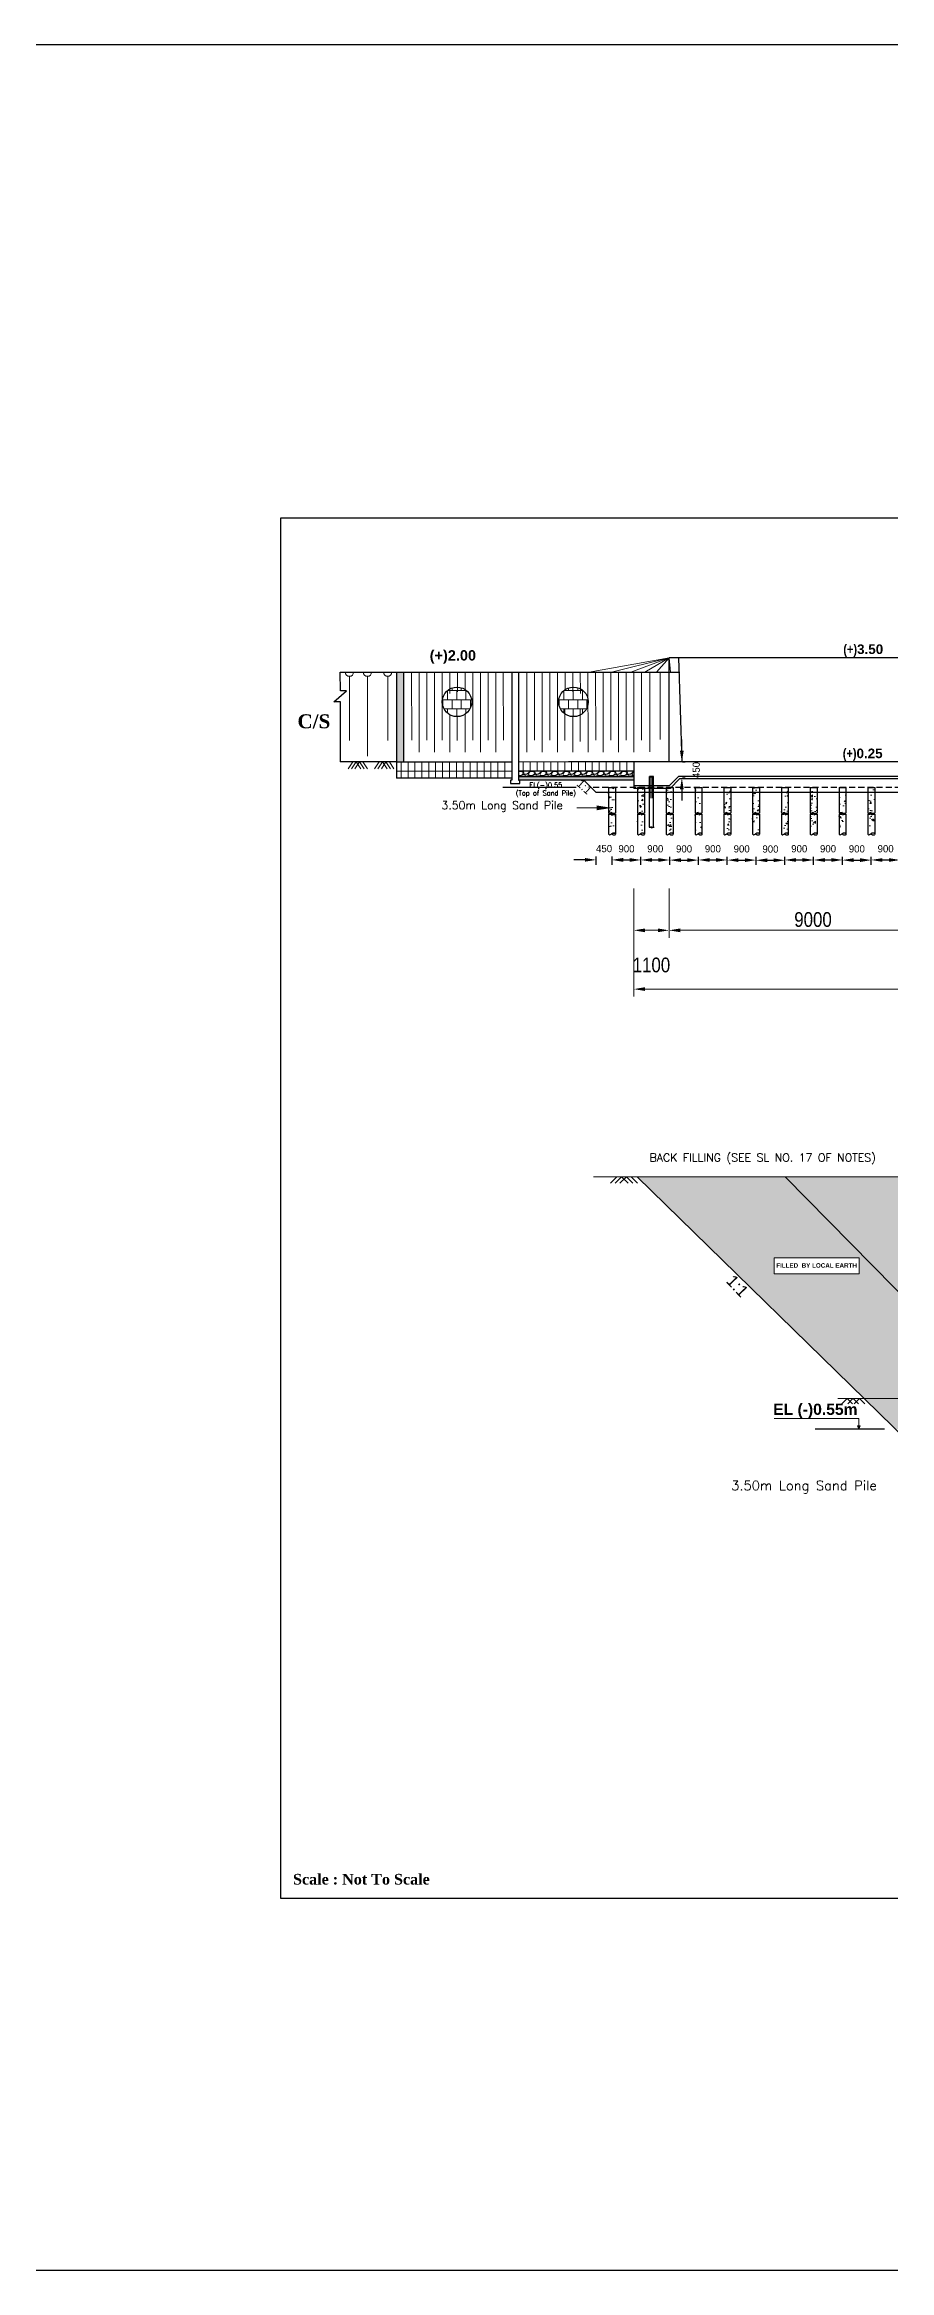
# Model space of a CAD drawing. Extents: x -358915 to 1258323, y -1667244 to -305611.
# Drawn here: x 930196 to 956605, y -1317839 to -1248286 of the extents above; entities that cross this region are included whole.
import ezdxf

# ---------------------------------------------------------------- set-up
doc = ezdxf.new("R2010")
doc.units = 0
doc.header["$LTSCALE"] = 300
doc.header["$MEASUREMENT"] = 0
doc.linetypes.add('DASHED2', pattern=[9.525, 6.35, -3.175])
doc.layers.get('DEFPOINTS').update_dxf_attribs({"linetype": 'CONTINUOUS'})
for name, color, linetype in [('BLOCK', 6, 'CONTINUOUS'), ('LINE', 7, 'CONTINUOUS'), ('P1', 7, 'CONTINUOUS'), ('TEXT', 10, 'CONTINUOUS')]:
    doc.layers.add(name, color=color, linetype=linetype)
for name, color, linetype, lineweight in [('Dim', 7, 'CONTINUOUS', 9), ('Dimension', 8, 'CONTINUOUS', 18), ('HATCH', 252, 'CONTINUOUS', 5), ('line2', 3, 'CONTINUOUS', 30)]:
    doc.layers.add(name, color=color, linetype=linetype, lineweight=lineweight)
doc.styles.add('1-2', font='arial.ttf')
doc.styles.add('Arial', font='arial.ttf')
doc.styles.add('BIG', font='ROMANT.SHX')
doc.styles.add('dimText', font='ARIALN.TTF')
doc.styles.add('text', font='ARIALN.TTF', dxfattribs={"height": 1.6})
doc.dimstyles.new('3', dxfattribs={"dimtxt": 225, "dimasz": 350, "dimexe": 100, "dimexo": 25, "dimgap": 9, "dimtad": 0, "dimdec": 0, "dimzin": 0, "dimdsep": 46, "dimtxsty": 'Standard', "dimcen": 0, "dimclrd": 5, "dimclre": 6, "dimclrt": 256, "dimadec": 0, "dimazin": 0, "dimtfac": 1, "dimtdec": 0, "dimtofl": 0, "dimtmove": 2, "dimatfit": 3, "dimfxl": 1, "dimtolj": 1, "dimtzin": 0, "dimarcsym": 0})
doc.dimstyles.new('dim_230', dxfattribs={"dimtxt": 460, "dimasz": 460, "dimexe": 230, "dimexo": 100, "dimgap": 100, "dimtad": 1, "dimdec": 0, "dimzin": 0, "dimdsep": 46, "dimtxsty": 'dimText', "dimcen": 0.09, "dimclrd": 256, "dimclre": 256, "dimclrt": 7, "dimadec": 0, "dimazin": 0, "dimtfac": 1, "dimtdec": 0, "dimtofl": 0, "dimtmove": 0, "dimatfit": 3, "dimfxl": 1, "dimtolj": 1, "dimtzin": 0, "dimlwd": -1, "dimlwe": -1, "dimarcsym": 0})

# ---------------------------------------------------------------- blocks, each defined once
blk = doc.blocks.new('*D1097')
at = {"layer": 'DEFPOINTS', "color": 0, "ltscale": 500, "transparency": 16777216}
for p in [(948615, -1274561), (949715, -1274561), (949715, -1275964)]:
    blk.add_point(p, dxfattribs=at)
at = {"layer": 'Dim', "ltscale": 500, "transparency": 16777216}
for p, q in [((948615, -1274661), (948615, -1276194)), ((949715, -1274661), (949715, -1276194)), ((948965, -1275964), (949365, -1275964))]:
    blk.add_line(p, q, dxfattribs=at)
for points in [[(948965, -1275906), (948965, -1276023), (948615, -1275964)], [(949365, -1275906), (949365, -1276023), (949715, -1275964)]]:
    blk.add_solid(points, dxfattribs=at)
at = {"layer": 'Dim', "color": 7, "ltscale": 500, "transparency": 16777216, "insert": (949165, -1277049), "char_height": 460, "attachment_point": 5, "style": 'dimText'}
blk.add_mtext('\\A1;1100', dxfattribs=at)
blk = doc.blocks.new('*D1098')
at = {"layer": 'DEFPOINTS', "color": 0, "ltscale": 500, "transparency": 16777216}
for p in [(949715, -1274561), (958715, -1274561), (958715, -1275964)]:
    blk.add_point(p, dxfattribs=at)
at = {"layer": 'Dim', "ltscale": 500, "transparency": 16777216}
for p, q in [((949715, -1274661), (949715, -1276194)), ((958715, -1274661), (958715, -1276194)), ((950065, -1275964), (958365, -1275964))]:
    blk.add_line(p, q, dxfattribs=at)
for points in [[(950065, -1275906), (950065, -1276023), (949715, -1275964)], [(958365, -1275906), (958365, -1276023), (958715, -1275964)]]:
    blk.add_solid(points, dxfattribs=at)
at = {"layer": 'Dim', "color": 7, "ltscale": 500, "transparency": 16777216, "insert": (954215, -1275629), "char_height": 460, "attachment_point": 5, "style": 'dimText'}
blk.add_mtext('\\A1;9000', dxfattribs=at)
blk = doc.blocks.new('pile-X')
at = {"layer": 'Dim', "ltscale": 50}
h = blk.add_hatch(dxfattribs=at)
h.set_pattern_fill('AR-CONC', color=8, scale=100, style=0)
h.set_pattern_definition([(50, (-3010845.5, 571089.3), (717.26018, -62.75213), [75, -825]), (355, (-3010845.5, 571089.3), (-138.75133, 752.19213), [60, -660]), (100.4514, (-3010785.7, 571084.1), (578.50938, 689.43954), [63.74019, -701.14211]), (46.1842, (-3010845.5, 571289.3), (1067.24105, -165.51901), [112.5, -1237.5]), (96.6356, (-3010756.5, 571275.5), (934.6627, 974.11787), [95.6103, -1051.713]), (351.1842, (-3010845.5, 571289.3), (934.66195, 974.1186), [90, -990]), (21, (-3010745.5, 571239.3), (596.90705, -402.61889), [75, -825]), (326, (-3010745.5, 571239.3), (243.31533, 725.15005), [60, -660]), (71.4514, (-3010695.7, 571205.75), (840.22263, 322.5305), [63.74019, -701.14211]), (37.5, (-3010845.48, 571089.3), (12.159855, 332.893854), [0, -652, 0, -670, 0, -662.5]), (7.5, (-3010845.48, 571089.3), (263.069537, 394.41171), [0, -382, 0, -637, 0, -252.5]), (327.5, (-3011068.48, 571089.3), (533.822436, -22.554872), [0, -250, 0, -780, 0, -1035]), (317.5, (-3011168.48, 571089.3), (583.18617, 100.10498), [0, -325, 0, -518, 0, -735])])
h.paths.add_polyline_path([(-150, -1863), (-44, -1863), (-44, -1814), (22, -1903), (22, -1862), (150, -1862), (150, 0), (-150, 0)])
at = {"layer": 'P1', "ltscale": 50}
for points in [[(-150, 0), (-150, -1112)], [(-150, 0), (150, 0)], [(150, 0), (150, -1112)], [(-150, -1112), (-44, -1112), (-44, -1064), (22, -1152), (22, -1112), (150, -1112)], [(-150, -1161), (-29, -1161), (-29, -1113), (38, -1201), (38, -1161), (150, -1161)], [(-150, -1161), (-150, -2029)], [(150, -1161), (150, -2011)]]:
    blk.add_lwpolyline(points, dxfattribs=at)
blk.add_spline([(-150, -2029), (-115, -2047), (-72, -2042), (-23, -2010), (15, -1981), (67, -1965), (106, -1968), (132, -1982), (144, -1997), (150, -2011), (150, -2024), (123, -2061), (73, -2067), (38, -2051), (10, -2031), (-18, -2023), (-51, -2031)], degree=3, dxfattribs=at)
blk = doc.blocks.new('*D1108')
at = {"layer": 'DEFPOINTS', "color": 0, "ltscale": 500, "transparency": 16777216}
for p in [(948615, -1275964), (985955, -1275964), (985955, -1277801)]:
    blk.add_point(p, dxfattribs=at)
at = {"layer": 'Dim', "ltscale": 500, "transparency": 16777216}
for p, q in [((948615, -1276064), (948615, -1278031)), ((985955, -1276064), (985955, -1278031)), ((948965, -1277801), (985605, -1277801))]:
    blk.add_line(p, q, dxfattribs=at)
for points in [[(948965, -1277742), (948965, -1277859), (948615, -1277801)], [(985605, -1277742), (985605, -1277859), (985955, -1277801)]]:
    blk.add_solid(points, dxfattribs=at)
at = {"layer": 'Dim', "color": 7, "ltscale": 500, "transparency": 16777216, "insert": (967285, -1277466), "char_height": 460, "attachment_point": 5, "style": 'dimText'}
blk.add_mtext('\\A1;37340', dxfattribs=at)
blk = doc.blocks.new('*D1109')
at = {"layer": 'DEFPOINTS', "color": 0, "transparency": 16777216}
for p in [(947435, -1273939), (947935, -1273762), (947935, -1273939)]:
    blk.add_point(p, dxfattribs=at)
at = {"layer": 'LINE', "color": 5, "lineweight": -2, "transparency": 16777216}
for p, q in [((947085, -1273762), (946735, -1273762)), ((948285, -1273762), (948635, -1273762))]:
    blk.add_line(p, q, dxfattribs=at)
at = {"layer": 'LINE', "color": 6, "lineweight": -2, "transparency": 16777216}
for p, q in [((947435, -1273914), (947435, -1273662)), ((947935, -1273914), (947935, -1273662))]:
    blk.add_line(p, q, dxfattribs=at)
at = {"layer": 'LINE', "color": 5, "transparency": 16777216}
for points in [[(947085, -1273703), (947085, -1273820), (947435, -1273762)], [(948285, -1273703), (948285, -1273820), (947935, -1273762)]]:
    blk.add_solid(points, dxfattribs=at)
at = {"layer": 'LINE', "transparency": 16777216, "insert": (947685, -1273412), "char_height": 225, "attachment_point": 5}
blk.add_mtext('\\A1;450', dxfattribs=at)
blk = doc.blocks.new('*D1110')
at = {"layer": 'DEFPOINTS', "color": 0, "transparency": 16777216}
for p in [(947935, -1273939), (948835, -1273766), (948835, -1273939)]:
    blk.add_point(p, dxfattribs=at)
at = {"layer": 'LINE', "color": 6, "lineweight": -2, "transparency": 16777216}
for p, q in [((947935, -1273914), (947935, -1273666)), ((948835, -1273914), (948835, -1273666))]:
    blk.add_line(p, q, dxfattribs=at)
at = {"layer": 'LINE', "color": 5, "lineweight": -2, "transparency": 16777216}
blk.add_line((948285, -1273766), (948485, -1273766), dxfattribs=at)
at = {"layer": 'LINE', "color": 5, "transparency": 16777216}
for points in [[(948285, -1273708), (948285, -1273824), (947935, -1273766)], [(948485, -1273708), (948485, -1273824), (948835, -1273766)]]:
    blk.add_solid(points, dxfattribs=at)
at = {"layer": 'LINE', "transparency": 16777216, "insert": (948385, -1273416), "char_height": 225, "attachment_point": 5}
blk.add_mtext('\\A1;900', dxfattribs=at)
blk = doc.blocks.new('*D1111')
at = {"layer": 'DEFPOINTS', "color": 0, "transparency": 16777216}
for p in [(948835, -1273939), (949735, -1273766), (949735, -1273939)]:
    blk.add_point(p, dxfattribs=at)
at = {"layer": 'LINE', "color": 6, "lineweight": -2, "transparency": 16777216}
for p, q in [((948835, -1273914), (948835, -1273666)), ((949735, -1273914), (949735, -1273666))]:
    blk.add_line(p, q, dxfattribs=at)
at = {"layer": 'LINE', "color": 5, "lineweight": -2, "transparency": 16777216}
blk.add_line((949185, -1273766), (949385, -1273766), dxfattribs=at)
at = {"layer": 'LINE', "color": 5, "transparency": 16777216}
for points in [[(949185, -1273708), (949185, -1273824), (948835, -1273766)], [(949385, -1273708), (949385, -1273824), (949735, -1273766)]]:
    blk.add_solid(points, dxfattribs=at)
at = {"layer": 'LINE', "transparency": 16777216, "insert": (949285, -1273416), "char_height": 225, "attachment_point": 5}
blk.add_mtext('\\A1;900', dxfattribs=at)
blk = doc.blocks.new('*D1112')
at = {"layer": 'DEFPOINTS', "color": 0, "transparency": 16777216}
for p in [(949735, -1273943), (950635, -1273770), (950635, -1273943)]:
    blk.add_point(p, dxfattribs=at)
at = {"layer": 'LINE', "color": 6, "lineweight": -2, "transparency": 16777216}
for p, q in [((949735, -1273918), (949735, -1273670)), ((950635, -1273918), (950635, -1273670))]:
    blk.add_line(p, q, dxfattribs=at)
at = {"layer": 'LINE', "color": 5, "lineweight": -2, "transparency": 16777216}
blk.add_line((950085, -1273770), (950285, -1273770), dxfattribs=at)
at = {"layer": 'LINE', "color": 5, "transparency": 16777216}
for points in [[(950085, -1273712), (950085, -1273829), (949735, -1273770)], [(950285, -1273712), (950285, -1273829), (950635, -1273770)]]:
    blk.add_solid(points, dxfattribs=at)
at = {"layer": 'LINE', "transparency": 16777216, "insert": (950185, -1273420), "char_height": 225, "attachment_point": 5}
blk.add_mtext('\\A1;900', dxfattribs=at)
blk = doc.blocks.new('*D1113')
at = {"layer": 'DEFPOINTS', "color": 0, "transparency": 16777216}
for p in [(950635, -1273939), (951535, -1273766), (951535, -1273939)]:
    blk.add_point(p, dxfattribs=at)
at = {"layer": 'LINE', "color": 6, "lineweight": -2, "transparency": 16777216}
for p, q in [((950635, -1273914), (950635, -1273666)), ((951535, -1273914), (951535, -1273666))]:
    blk.add_line(p, q, dxfattribs=at)
at = {"layer": 'LINE', "color": 5, "lineweight": -2, "transparency": 16777216}
blk.add_line((950985, -1273766), (951185, -1273766), dxfattribs=at)
at = {"layer": 'LINE', "color": 5, "transparency": 16777216}
for points in [[(950985, -1273708), (950985, -1273824), (950635, -1273766)], [(951185, -1273708), (951185, -1273824), (951535, -1273766)]]:
    blk.add_solid(points, dxfattribs=at)
at = {"layer": 'LINE', "transparency": 16777216, "insert": (951085, -1273416), "char_height": 225, "attachment_point": 5}
blk.add_mtext('\\A1;900', dxfattribs=at)
blk = doc.blocks.new('*D1114')
at = {"layer": 'DEFPOINTS', "color": 0, "transparency": 16777216}
for p in [(951535, -1273943), (952435, -1273770), (952435, -1273943)]:
    blk.add_point(p, dxfattribs=at)
at = {"layer": 'LINE', "color": 6, "lineweight": -2, "transparency": 16777216}
for p, q in [((951535, -1273918), (951535, -1273670)), ((952435, -1273918), (952435, -1273670))]:
    blk.add_line(p, q, dxfattribs=at)
at = {"layer": 'LINE', "color": 5, "lineweight": -2, "transparency": 16777216}
blk.add_line((951885, -1273770), (952085, -1273770), dxfattribs=at)
at = {"layer": 'LINE', "color": 5, "transparency": 16777216}
for points in [[(951885, -1273712), (951885, -1273829), (951535, -1273770)], [(952085, -1273712), (952085, -1273829), (952435, -1273770)]]:
    blk.add_solid(points, dxfattribs=at)
at = {"layer": 'LINE', "transparency": 16777216, "insert": (951985, -1273420), "char_height": 225, "attachment_point": 5}
blk.add_mtext('\\A1;900', dxfattribs=at)
blk = doc.blocks.new('*D1115')
at = {"layer": 'DEFPOINTS', "color": 0, "transparency": 16777216}
for p in [(952435, -1273947), (953335, -1273775), (953335, -1273947)]:
    blk.add_point(p, dxfattribs=at)
at = {"layer": 'LINE', "color": 6, "lineweight": -2, "transparency": 16777216}
for p, q in [((952435, -1273922), (952435, -1273675)), ((953335, -1273922), (953335, -1273675))]:
    blk.add_line(p, q, dxfattribs=at)
at = {"layer": 'LINE', "color": 5, "lineweight": -2, "transparency": 16777216}
blk.add_line((952785, -1273775), (952985, -1273775), dxfattribs=at)
at = {"layer": 'LINE', "color": 5, "transparency": 16777216}
for points in [[(952785, -1273716), (952785, -1273833), (952435, -1273775)], [(952985, -1273716), (952985, -1273833), (953335, -1273775)]]:
    blk.add_solid(points, dxfattribs=at)
at = {"layer": 'LINE', "transparency": 16777216, "insert": (952885, -1273425), "char_height": 225, "attachment_point": 5}
blk.add_mtext('\\A1;900', dxfattribs=at)
blk = doc.blocks.new('*D1116')
at = {"layer": 'DEFPOINTS', "color": 0, "transparency": 16777216}
for p in [(953335, -1273939), (954235, -1273766), (954235, -1273939)]:
    blk.add_point(p, dxfattribs=at)
at = {"layer": 'LINE', "color": 6, "lineweight": -2, "transparency": 16777216}
for p, q in [((953335, -1273914), (953335, -1273666)), ((954235, -1273914), (954235, -1273666))]:
    blk.add_line(p, q, dxfattribs=at)
at = {"layer": 'LINE', "color": 5, "lineweight": -2, "transparency": 16777216}
blk.add_line((953685, -1273766), (953885, -1273766), dxfattribs=at)
at = {"layer": 'LINE', "color": 5, "transparency": 16777216}
for points in [[(953685, -1273708), (953685, -1273824), (953335, -1273766)], [(953885, -1273708), (953885, -1273824), (954235, -1273766)]]:
    blk.add_solid(points, dxfattribs=at)
at = {"layer": 'LINE', "transparency": 16777216, "insert": (953785, -1273416), "char_height": 225, "attachment_point": 5}
blk.add_mtext('\\A1;900', dxfattribs=at)
blk = doc.blocks.new('*D1121')
at = {"layer": 'DEFPOINTS', "color": 0, "transparency": 16777216}
for p in [(954235, -1273939), (955135, -1273766), (955135, -1273939)]:
    blk.add_point(p, dxfattribs=at)
at = {"layer": 'LINE', "color": 6, "lineweight": -2, "transparency": 16777216}
for p, q in [((954235, -1273914), (954235, -1273666)), ((955135, -1273914), (955135, -1273666))]:
    blk.add_line(p, q, dxfattribs=at)
at = {"layer": 'LINE', "color": 5, "lineweight": -2, "transparency": 16777216}
blk.add_line((954585, -1273766), (954785, -1273766), dxfattribs=at)
at = {"layer": 'LINE', "color": 5, "transparency": 16777216}
for points in [[(954585, -1273708), (954585, -1273824), (954235, -1273766)], [(954785, -1273708), (954785, -1273824), (955135, -1273766)]]:
    blk.add_solid(points, dxfattribs=at)
at = {"layer": 'LINE', "transparency": 16777216, "insert": (954685, -1273416), "char_height": 225, "attachment_point": 5}
blk.add_mtext('\\A1;900', dxfattribs=at)
blk = doc.blocks.new('*D1122')
at = {"layer": 'DEFPOINTS', "color": 0, "transparency": 16777216}
for p in [(955135, -1273943), (956035, -1273770), (956035, -1273943)]:
    blk.add_point(p, dxfattribs=at)
at = {"layer": 'LINE', "color": 6, "lineweight": -2, "transparency": 16777216}
for p, q in [((955135, -1273918), (955135, -1273670)), ((956035, -1273918), (956035, -1273670))]:
    blk.add_line(p, q, dxfattribs=at)
at = {"layer": 'LINE', "color": 5, "lineweight": -2, "transparency": 16777216}
blk.add_line((955485, -1273770), (955685, -1273770), dxfattribs=at)
at = {"layer": 'LINE', "color": 5, "transparency": 16777216}
for points in [[(955485, -1273712), (955485, -1273829), (955135, -1273770)], [(955685, -1273712), (955685, -1273829), (956035, -1273770)]]:
    blk.add_solid(points, dxfattribs=at)
at = {"layer": 'LINE', "transparency": 16777216, "insert": (955585, -1273420), "char_height": 225, "attachment_point": 5}
blk.add_mtext('\\A1;900', dxfattribs=at)
blk = doc.blocks.new('*D1117')
at = {"layer": 'DEFPOINTS', "color": 0, "transparency": 16777216}
for p in [(956035, -1273939), (956935, -1273766), (956935, -1273939)]:
    blk.add_point(p, dxfattribs=at)
at = {"layer": 'LINE', "color": 6, "lineweight": -2, "transparency": 16777216}
for p, q in [((956035, -1273914), (956035, -1273666)), ((956935, -1273914), (956935, -1273666))]:
    blk.add_line(p, q, dxfattribs=at)
at = {"layer": 'LINE', "color": 5, "lineweight": -2, "transparency": 16777216}
blk.add_line((956385, -1273766), (956585, -1273766), dxfattribs=at)
at = {"layer": 'LINE', "color": 5, "transparency": 16777216}
for points in [[(956385, -1273708), (956385, -1273824), (956035, -1273766)], [(956585, -1273708), (956585, -1273824), (956935, -1273766)]]:
    blk.add_solid(points, dxfattribs=at)
at = {"layer": 'LINE', "transparency": 16777216, "insert": (956485, -1273416), "char_height": 225, "attachment_point": 5}
blk.add_mtext('\\A1;900', dxfattribs=at)
blk = doc.blocks.new('*D1369')
at = {"layer": 'DEFPOINTS', "color": 0, "transparency": 16777216}
for p in [(950115, -1270704), (950115, -1270704), (950115, -1271204)]:
    blk.add_point(p, dxfattribs=at)
at = {"layer": 'LINE', "color": 5, "lineweight": -2, "transparency": 16777216}
for p, q in [((950115, -1270354), (950115, -1270004)), ((950115, -1271554), (950115, -1271904))]:
    blk.add_line(p, q, dxfattribs=at)
at = {"layer": 'LINE', "color": 6, "lineweight": -2, "transparency": 16777216}
for p, q in [((950140, -1270704), (950215, -1270704)), ((950140, -1271204), (950215, -1271204))]:
    blk.add_line(p, q, dxfattribs=at)
at = {"layer": 'LINE', "color": 5, "transparency": 16777216}
for points in [[(950057, -1270354), (950174, -1270354), (950115, -1270704)], [(950057, -1271554), (950174, -1271554), (950115, -1271204)]]:
    blk.add_solid(points, dxfattribs=at)
at = {"layer": 'LINE', "transparency": 16777216, "insert": (950566, -1270954), "char_height": 225, "attachment_point": 5, "rotation": 90}
blk.add_mtext('\\A1;450', dxfattribs=at)

msp = doc.modelspace()

# ---------------------------------------------------------------- hatches: boundary and pattern name
at = {"layer": 'Dim'}
h = msp.add_hatch(color=16, dxfattribs=at)
h.dxf.hatch_style = 1
h.paths.add_polyline_path([(941413.3, -1267895.7), (941197.2, -1267895.7), (941197.2, -1270703.3), (941414.8, -1270703.4)])
h = msp.add_hatch(dxfattribs=at)
h.set_pattern_fill('AR-B88', color=8, scale=36)
h.set_pattern_definition([(0, (831190.24, -1285175.03), (0, 288), []), (90, (831190.24, -1285175.03), (-144, 288), [288, -288])])
h.paths.add_polyline_path([(943549.2, -1268826, 1), (942626.1, -1268826, 1)])
h = msp.add_hatch(dxfattribs=at)
h.set_pattern_fill('AR-B88', color=8, scale=36)
h.set_pattern_definition([(0, (834829.23, -1285175.03), (0, 288), []), (90, (834829.23, -1285175.03), (-144, 288), [288, -288])])
h.paths.add_polyline_path([(947188.2, -1268826, 1), (946265.1, -1268826, 1)])
at = {"layer": 'Dim', "ltscale": 500}
h = msp.add_hatch(dxfattribs=at)
h.set_pattern_fill('AR-SAND', color=8, scale=43.2)
h.set_pattern_definition([(37.5, (890799.88, -1308606.97), (-2.72131, 83.23879), [0, -65.664, 0, -73.44, 0, -70.2]), (7.5, (890799.88, -1308606.97), (76.45435, 121.91671), [0, -35.424, 0, -59.184, 0, -22.68]), (327.5, (890746.746, -1308606.97), (134.53093, 0.24447), [0, -21.6, 0, -77.76, 0, -101.52]), (317.5, (890746.75, -1308606.97), (129.86467, 37.91558), [0, -10.8, 0, -50.976, 0, -58.32])])
h.paths.add_polyline_path([(948615.4, -1271273), (948615.4, -1271160.5), (945013.4, -1271160.5), (945015.2, -1271271.7)])
h = msp.add_hatch(dxfattribs=at)
h.set_pattern_fill('GRAVEL', color=8, scale=360)
h.set_pattern_definition([(228.012788, (891059.082, -1308246.973), (-2880, -3240), [48.433, -4794.8717]), (184.96974, (891026.682, -1308282.973), (4320, 360), [83.1125, -8228.1329]), (132.510447, (890943.882, -1308290.173), (3600, -3960), [58.6037, -5801.7717]), (267.27369, (890803.482, -1308380.173), (360, 7200), [75.6857, -7492.8809]), (292.833654, (890799.882, -1308455.773), (-1800, 4320), [74.2158, -7347.3743]), (357.27369, (890828.682, -1308524.173), (-7200, 360), [75.6857, -7492.8809]), (37.69424, (890904.282, -1308527.773), (-4680, -3600), [100.0904, -9908.9455]), (72.255328, (890983.482, -1308466.573), (2520, 7920), [94.4957, -9355.0757]), (121.429566, (891012.282, -1308376.573), (-2880, 4680), [75.942, -7518.2663]), (175.23636, (890972.682, -1308311.773), (3960, -360), [86.6995, -4248.2745]), (222.397438, (890886.282, -1308304.573), (-4320, -3960), [112.1213, -11100.015]), (138.814075, (891159.882, -1308383.773), (-2520, 2160), [38.2684, -3788.5841]), (171.469234, (891131.082, -1308358.573), (4680, -720), [72.8053, -7207.7441]), (225, (891059.08, -1308347.77), (-4e-14, -360), [50.9116, -458.2053]), (203.19859, (891033.88, -1308304.573), (1800, 720), [27.4169, -2714.2614]), (291.80141, (891008.68, -1308315.37), (-360, 1080), [38.773, -1899.8863]), (30.96376, (891023.08, -1308351.373), (1080, 720), [62.9744, -2036.1682]), (161.56505, (891077.08, -1308318.97), (720, -360), [45.5368, -1092.8832]), (16.38954, (890799.882, -1308315.373), (3600, 1080), [63.792, -6315.4243]), (70.346176, (890861.082, -1308297.373), (-1440, -3960), [53.518, -5298.2668]), (293.19859, (891077.08, -1308246.973), (-720, 1800), [54.8334, -2686.845]), (343.61046, (891098.682, -1308297.373), (-3600, 1080), [63.792, -6315.4243]), (339.443955, (890799.882, -1308538.573), (-1800, 720), [61.5168, -3014.3245]), (294.77514, (890857.482, -1308560.173), (-1800, 3960), [51.544, -5102.8715]), (66.80141, (891080.68, -1308606.973), (720, 1800), [54.8334, -2686.845]), (17.354025, (891102.282, -1308556.573), (-4680, -1440), [60.3472, -5974.3525]), (69.443955, (890904.282, -1308606.973), (-720, -1800), [30.7584, -3045.083]), (101.30993, (891059.08, -1308606.97), (-360, 1440), [18.3564, -1817.2906]), (165.96376, (891055.48, -1308588.97), (1080, -360), [74.2158, -1410.1022]), (186.009006, (890983.482, -1308570.973), (3600, 360), [68.778, -6809.0123]), (303.69007, (891023.08, -1308383.77), (-360, 720), [51.92, -1246.0785]), (353.157227, (891051.882, -1308426.973), (6120, -720), [90.6458, -8973.9225]), (60.945396, (891141.882, -1308437.773), (-1440, -2520), [37.0642, -3669.3627]), (90, (891159.9, -1308405.37), (-360, 360), [21.6, -338.4]), (120.256437, (890976.282, -1308560.173), (1440, -2520), [50.0126, -4951.2672]), (48.012788, (890951.082, -1308516.973), (2880, 3240), [96.866, -4746.4387]), (0, (891015.9, -1308444.97), (360, 360), [93.6, -266.4]), (325.304846, (891109.482, -1308444.973), (3600, -2520), [56.921, -5635.1787]), (254.0546, (891156.28, -1308477.373), (-360, -1440), [52.4167, -2568.4228]), (207.645975, (891141.882, -1308527.773), (-6840, -3600), [85.3434, -8449.0107]), (175.426079, (891066.282, -1308567.373), (-4680, 360), [90.2876, -8938.4664])])
h.paths.add_polyline_path([(948615.4, -1271160.5), (948615.4, -1270991.7), (946922, -1270991.7), (946706, -1270991.7), (945013.5, -1270991.7), (945013.5, -1271160.5)])
h = msp.add_hatch(color=8, dxfattribs=at)
h.dxf.hatch_style = 1
h.paths.add_polyline_path([(955601.6, -1291448.1), (955645, -1291448.1), (955688.4, -1291448.1), (955645, -1291551.8)])
at = {"layer": 'HATCH', "ltscale": 10}
h = msp.add_hatch(dxfattribs=at)
h.set_pattern_fill('ANSI31', color=256, scale=375, angle=45, style=0)
h.set_pattern_definition([(90, (932503.14, -1262130.5), (-46.875, 7e-15), [])])
h.paths.add_polyline_path([(949105.3, -1271830), (949149.5, -1271830), (949149.5, -1271816.5), (949177.6, -1271842.5), (949177.6, -1271830), (949225.3, -1271830), (949225.3, -1271179.2), (949105.3, -1271179.2)])
at = {"layer": 'LINE', "ltscale": 50}
h = msp.add_hatch(dxfattribs=at)
h.set_pattern_fill('AR-SAND', color=8, scale=70, style=0)
h.set_pattern_definition([(37.5, (-12813.53, 200788.23), (-4.409535, 134.877664), [0, -106.4, 0, -119, 0, -113.75]), (7.5, (-12813.53, 200788.23), (123.88437, 197.550225), [0, -57.4, 0, -95.9, 0, -36.75]), (327.5, (-12899.63, 200788.23), (217.98993, 0.396134), [0, -35, 0, -126, 0, -164.5]), (317.5, (-12899.63, 200788.23), (210.428862, 61.43729), [0, -17.5, 0, -82.6, 0, -94.5])])
h.paths.add_polyline_path([(955822.6, -1290591.8), (958103.9, -1290591.8), (958060.5, -1290488.1), (958103.9, -1290488.1), (958147.4, -1290488.1), (958103.9, -1290591.8), (960173.2, -1290591.8), (953348.7, -1283667.3), (948730.2, -1283667.3)])
h.paths.add_polyline_path([(955661.3, -1286699.4), (952999.9, -1286699.4), (952999.9, -1286194), (955661.3, -1286194)], flags=16)
h.paths.add_polyline_path([(956498.8, -1287539.6), (957117.3, -1288195.3), (957521.3, -1287814.2), (956902.9, -1287158.5)], flags=24)
h.paths.add_polyline_path([(956658, -1289886.5), (958627.4, -1289886.5), (958627.4, -1290520.4), (956658, -1290520.4)], flags=24)
h = msp.add_hatch(dxfattribs=at)
h.set_pattern_fill('AR-SAND', color=4, scale=200, style=0)
h.set_pattern_definition([(37.5, (-12813.53, 200788.23), (-12.59867, 385.364754), [0, -304, 0, -340, 0, -325]), (7.5, (-12813.53, 200788.23), (353.95534, 564.42921), [0, -164, 0, -274, 0, -105]), (327.5, (-13059.53, 200788.23), (622.82837, 1.13181), [0, -100, 0, -360, 0, -470]), (317.5, (-13059.53, 200788.23), (601.22532, 175.53511), [0, -50, 0, -236, 0, -270])])
h.paths.add_polyline_path([(972697.9, -1283667.3), (965873.4, -1283667.3), (965873.4, -1290591.8)])
h.paths.add_polyline_path([(960173.2, -1283667.3), (953348.7, -1283667.3), (960173.2, -1290591.8)])
at = {"layer": 'LINE'}
h = msp.add_hatch(dxfattribs=at)
h.set_pattern_fill('AR-SAND', color=256, scale=70, style=0)
h.set_pattern_definition([(37.5, (-12813.53, 200788.23), (-4.409535, 134.877664), [0, -106.4, 0, -119, 0, -113.75]), (7.5, (-12813.53, 200788.23), (123.88437, 197.550225), [0, -57.4, 0, -95.9, 0, -36.75]), (327.5, (-12899.63, 200788.23), (217.98993, 0.396134), [0, -35, 0, -126, 0, -164.5]), (317.5, (-12899.63, 200788.23), (210.428862, 61.43729), [0, -17.5, 0, -82.6, 0, -94.5])])
h.paths.add_polyline_path([(967478.4, -1291551.8), (967435, -1291448.2), (967478.5, -1291448.2), (967478.5, -1290591.8), (955822.6, -1290591.8), (956805.9, -1291551.8)])
h.paths.add_polyline_path([(960052.7, -1290550.1), (960593.7, -1290550.1), (960593.7, -1290854.5), (960052.7, -1290854.5)], flags=9)
h.paths.add_polyline_path([(965452.9, -1290550.1), (965993.9, -1290550.1), (965993.9, -1290854.5), (965452.9, -1290854.5)], flags=9)
h.paths.add_polyline_path([(963941.9, -1291444.2), (966233, -1291444.2), (966233, -1290955.4), (963941.9, -1290955.4)], flags=24)
h.paths.add_polyline_path([(959925.5, -1291353.2), (963973.2, -1291353.2), (963973.2, -1291032.4), (959925.5, -1291032.4)], flags=24)

# ---------------------------------------------------------------- linework, layer by layer
at = {"layer": 'BLOCK', "color": 7}
for centre in [(943087.7, -1268826), (946726.7, -1268826)]:
    msp.add_circle(centre, 461.6, dxfattribs=at)
at = {"layer": 'Dim', "color": 8, "ltscale": 500}
msp.add_line((949715.3, -1267453.7), (949755.9, -1267895.7), dxfattribs=at)
at = {"layer": 'Dim', "ltscale": 500}
msp.add_line((955645, -1291213.9), (953000.3, -1291213.9), dxfattribs=at)
at = {"layer": 'Dim', "color": 8, "ltscale": 500}
for points in [[(941670, -1267895.7), (941672, -1270025.3)], [(941908.8, -1267895.7), (941910.7, -1270400.1)], [(942147.6, -1267895.7), (942149.6, -1270025.3)], [(942386.4, -1267895.7), (942388.3, -1270400.1)], [(942625.2, -1267895.7), (942627.2, -1270025.3)], [(942863.9, -1267895.7), (942865.9, -1268565.2)], [(943102.7, -1267895.7), (943104.7, -1268508.7)], [(943341.5, -1267895.7), (943343.5, -1268441.8)], [(943580.3, -1267895.7), (943582.3, -1270025.3)], [(943819.1, -1267895.7), (943821, -1270400.1)], [(944057.9, -1267895.7), (944059.9, -1270025.3)], [(944296.7, -1267895.7), (944298.6, -1270400.1)], [(944535.5, -1267895.7), (944537.5, -1270025.3)], [(945270.7, -1267895.7), (945272.6, -1270400.1)], [(945509.5, -1267895.7), (945511.5, -1270025.3)], [(945748.3, -1267895.7), (945750.2, -1270400.1)], [(945987.1, -1267895.7), (945989.1, -1270025.3)], [(946226.1, -1267895.7), (946228, -1270400.1)], [(946464.8, -1267895.7), (946466.8, -1268444.5)], [(946703.6, -1267895.7), (946705.6, -1268508.9)], [(946942.4, -1267895.7), (946944.4, -1268563)], [(947181.2, -1267895.7), (947183.1, -1270400.1)], [(949715.3, -1267453.7), (947215.7, -1267895.7)], [(947420, -1267895.7), (947422, -1270025.3)], [(947658.8, -1267895.7), (947660.7, -1270400.1)], [(947897.4, -1267895.7), (947899.4, -1270025.3)], [(949715.3, -1267453.7), (947912.2, -1267901.2)], [(948136.2, -1267895.7), (948138.1, -1270400.1)], [(948375, -1267895.7), (948377, -1270025.3)], [(949715.3, -1267453.7), (948521, -1267895.7)], [(948613.8, -1267895.7), (948615.7, -1270400.1)], [(948852.5, -1267895.7), (948854.5, -1270025.3)], [(949715.3, -1267453.7), (948954.8, -1267895.7)], [(949115.3, -1267895.7), (949117.2, -1270382.8)], [(949715.3, -1267453.7), (949322.2, -1267895.8)], [(949432.9, -1267895.7), (949434.9, -1269999.7)], [(949721.5, -1267895.7), (949723.5, -1270391.1)], [(942865.9, -1269230.8), (942865.9, -1270400.1)], [(943088.3, -1269287.6), (943088.3, -1270033.2)], [(943343.5, -1269210.1), (943343.5, -1270400.1)], [(946462, -1270032.1), (946462, -1269066.1)], [(946705.6, -1269287.1), (946705.6, -1270400.1)], [(946939.6, -1270063.4), (946939.6, -1269066.1)]]:
    msp.add_lwpolyline(points, dxfattribs=at)
at = {"layer": 'Dim', "ltscale": 500}
for points in [[(941197.2, -1270991.6), (941341.2, -1270991.7), (941341.2, -1270703.3), (941197.1, -1270703.3)], [(941557.2, -1270991.7), (941341.2, -1270991.7), (941341.2, -1270703.3), (941557.2, -1270703.7)], [(941557.2, -1270991.7), (941773.2, -1270991.7), (941773.2, -1270703.7), (941557.2, -1270703.7)], [(941989.2, -1270991.7), (941773.2, -1270991.7), (941773.2, -1270703.7), (941989.2, -1270703.7)], [(941989.2, -1270991.7), (942205.2, -1270991.7), (942205.2, -1270703.7), (941989.2, -1270703.7)], [(942205.2, -1270991.7), (942421.2, -1270991.7), (942421.2, -1270703.7), (942205.2, -1270703.7)], [(942637.2, -1270991.7), (942421.2, -1270991.7), (942421.2, -1270703.7), (942637.2, -1270703.7)], [(942637.2, -1270991.7), (942853.2, -1270991.7), (942853.2, -1270703.7), (942637.2, -1270703.7)], [(943069.2, -1270991.7), (942853.2, -1270991.7), (942853.2, -1270703.7), (943069.2, -1270703.7)], [(943069.2, -1270991.7), (943285.2, -1270991.7), (943285.2, -1270703.7), (943069.2, -1270703.7)], [(943501.2, -1270991.7), (943285.2, -1270991.7), (943285.2, -1270703.7), (943501.2, -1270703.7)], [(943501.2, -1270991.7), (943717.2, -1270991.7), (943717.2, -1270703.7), (943501.2, -1270703.7)], [(943933.2, -1270991.7), (943717.2, -1270991.7), (943717.2, -1270703.7), (943933.2, -1270703.7)], [(944149.2, -1270991.7), (943933.2, -1270991.7), (943933.2, -1270703.7), (944149.2, -1270703.7)], [(944365.2, -1270991.7), (944149.2, -1270991.7), (944149.2, -1270703.7), (944365.2, -1270703.7)], [(944581.2, -1270991.7), (944365.2, -1270991.7), (944365.2, -1270703.7), (944581.2, -1270703.7)], [(944797.2, -1270991.7), (944581.2, -1270991.7), (944581.2, -1270703.7), (944797.1, -1270703.7)], [(945013.2, -1270991.7), (945157.3, -1270991.7), (945157.2, -1270703.7), (945013.2, -1270703.7)], [(945373.3, -1270991.7), (945157.3, -1270991.7), (945157.2, -1270703.7), (945373.2, -1270703.7)], [(945373.3, -1270991.7), (945589.3, -1270991.7), (945589.2, -1270703.7), (945373.2, -1270703.7)], [(945805.3, -1270991.7), (945589.3, -1270991.7), (945589.2, -1270703.7), (945805.2, -1270703.7)], [(945805.3, -1270991.7), (946021.3, -1270991.7), (946021.2, -1270703.7), (945805.2, -1270703.7)], [(946237.5, -1270991.7), (946021.3, -1270991.7), (946021.2, -1270703.7), (946237.4, -1270703.7)], [(946237.5, -1270991.7), (946453.5, -1270991.7), (946453.4, -1270703.7), (946237.4, -1270703.7)], [(946669.5, -1270991.7), (946453.5, -1270991.7), (946453.4, -1270703.7), (946669.4, -1270703.7)], [(946669.5, -1270991.7), (946885.5, -1270991.7), (946885.4, -1270703.7), (946669.4, -1270703.7)], [(947101.5, -1270991.7), (946885.5, -1270991.7), (946885.4, -1270703.7), (947101.4, -1270703.7)], [(947317.5, -1270991.7), (947101.5, -1270991.7), (947101.4, -1270703.7), (947317.4, -1270703.7)], [(947317.5, -1270991.7), (947533.5, -1270991.7), (947533.4, -1270703.7), (947317.4, -1270703.7)], [(947749.5, -1270991.7), (947533.5, -1270991.7), (947533.4, -1270703.7), (947749.4, -1270703.7)], [(947749.5, -1270991.7), (947965.3, -1270991.7), (947965.2, -1270703.7), (947749.4, -1270703.7)], [(947965.3, -1270991.7), (948181.3, -1270991.7), (948181.2, -1270703.7), (947965.2, -1270703.7)], [(948180.4, -1270991.7), (948396.4, -1270991.7), (948396.3, -1270703.7), (948180.3, -1270703.7)], [(948396.4, -1270991.7), (948615.4, -1270991.7), (948615.3, -1270703.7), (948396.3, -1270703.7)], [(941197.2, -1270991.6), (941341.2, -1270991.7), (941341.2, -1271207.7), (941197.2, -1271207.7)], [(941557.2, -1270991.7), (941341.2, -1270991.7), (941341.2, -1271207.7), (941557.2, -1271207.7)], [(941557.2, -1270991.7), (941773.2, -1270991.7), (941773.2, -1271207.7), (941557.2, -1271207.7)], [(941989.2, -1270991.7), (941773.2, -1270991.7), (941773.2, -1271207.7), (941989.2, -1271207.7)], [(941989.2, -1270991.7), (942205.2, -1270991.7), (942205.2, -1271207.7), (941989.2, -1271207.7)], [(942205.2, -1270991.7), (942421.2, -1270991.7), (942421.2, -1271207.7), (942205.2, -1271207.7)], [(942637.2, -1270991.7), (942421.2, -1270991.7), (942421.2, -1271207.7), (942637.2, -1271207.7)], [(942637.2, -1270991.7), (942853.2, -1270991.7), (942853.2, -1271207.7), (942637.2, -1271207.7)], [(943069.2, -1270991.7), (942853.2, -1270991.7), (942853.2, -1271207.7), (943069.2, -1271207.7)], [(943069.2, -1270991.7), (943285.2, -1270991.7), (943285.2, -1271207.7), (943069.2, -1271207.7)], [(943501.2, -1270991.7), (943285.2, -1270991.7), (943285.2, -1271207.7), (943501.2, -1271207.7)], [(943501.2, -1270991.7), (943717.2, -1270991.7), (943717.2, -1271207.7), (943501.2, -1271207.7)], [(943933.2, -1270991.7), (943717.2, -1270991.7), (943717.2, -1271207.7), (943933.2, -1271207.7)], [(944149.2, -1270991.7), (943933.2, -1270991.7), (943933.2, -1271207.7), (944149.2, -1271207.7)], [(944365.2, -1270991.7), (944149.2, -1270991.7), (944149.2, -1271207.7), (944365.2, -1271207.7)], [(944581.2, -1270991.7), (944365.2, -1270991.7), (944365.2, -1271207.7), (944581.2, -1271207.7)], [(944797.2, -1270991.7), (944581.2, -1270991.7), (944581.2, -1271207.7), (944797.2, -1271207.7)]]:
    msp.add_lwpolyline(points, close=True, dxfattribs=at)
for points in [[(947966.1, -1270991.7), (947965.3, -1270991.7), (947965.2, -1270703.7), (947966.1, -1270703.7)], [(948181.3, -1270991.7), (948180.4, -1270991.7), (948180.3, -1270703.7), (948181.2, -1270703.7)], [(955645, -1291551.8), (955601.6, -1291448.1), (955645, -1291448.1)], [(955645, -1291213.9), (955645, -1291517.9)], [(955645, -1291551.8), (955688.4, -1291448.1), (955645, -1291448.1)]]:
    msp.add_lwpolyline(points, dxfattribs=at)
at = {"layer": 'Dim', "ltscale": 50}
for points in [[(948724.2, -1283661.4), (957173.3, -1291910.5)], [(953348.7, -1283667.3), (960173.2, -1290591.8)], [(954990.9, -1290591.8), (969253, -1290591.8)]]:
    msp.add_lwpolyline(points, dxfattribs=at)
at = {"layer": 'Dimension', "color": 5, "lineweight": 13, "ltscale": 2}
for p, q in [((939724.6, -1268027.7), (939726.6, -1270035.4)), ((940286.4, -1268027.7), (940288.3, -1270517.9)), ((940921.2, -1268027.7), (940923.2, -1270035.4))]:
    msp.add_line(p, q, dxfattribs=at)
for centre in [(939724.6, -1267895.7), (940286.4, -1267895.7), (940921.2, -1267895.7)]:
    msp.add_arc(centre, 132, 180, 0, dxfattribs=at)
at = {"layer": 'HATCH', "color": 3, "lineweight": 15}
for points in [[(939828.7, -1270703.7), (939684.9, -1270919.5)], [(939934.5, -1270703.7), (939790.8, -1270919.5)], [(940040.4, -1270703.7), (939896.7, -1270919.5)], [(939934.5, -1270703.7), (940078.4, -1270919.5)], [(940040.4, -1270703.7), (940184.3, -1270919.5)], [(940146.3, -1270703.7), (940290.2, -1270919.5)], [(940655.8, -1270703.7), (940512.1, -1270919.5)], [(940761.7, -1270703.7), (940617.9, -1270919.5)], [(940867.6, -1270703.7), (940723.8, -1270919.5)], [(940761.7, -1270703.7), (940905.6, -1270919.5)], [(940867.6, -1270703.7), (941011.4, -1270919.5)], [(940973.5, -1270703.7), (941117.3, -1270919.5)]]:
    msp.add_lwpolyline(points, dxfattribs=at)
at = {"layer": 'HATCH', "color": 3, "ltscale": 50}
for points in [[(978469.1, -1283667.3), (947357.1, -1283667.3)], [(955112.7, -1290758.6), (955277.7, -1290591.8)], [(955447.8, -1290758.6), (955282.8, -1290591.8)], [(955298.7, -1290758.6), (955463.7, -1290591.8)], [(955633.8, -1290758.6), (955468.8, -1290591.8)], [(955499.7, -1290758.6), (955664.7, -1290591.8)], [(955834.8, -1290758.6), (955669.8, -1290591.8)]]:
    msp.add_lwpolyline(points, dxfattribs=at)
at = {"layer": 'HATCH', "color": 5, "lineweight": 15}
for points in [[(948087.2, -1283667.3), (947887.5, -1283867)], [(948234.3, -1283667.3), (948034.6, -1283867)], [(948381.3, -1283667.3), (948181.6, -1283867)], [(948234.3, -1283667.3), (948434, -1283867)], [(948381.3, -1283667.3), (948581.1, -1283867)], [(948528.4, -1283667.3), (948728.1, -1283867)]]:
    msp.add_lwpolyline(points, dxfattribs=at)
at = {"layer": 'HATCH', "color": 8, "ltscale": 50}
msp.add_lwpolyline([(952999.9, -1286194), (955661.3, -1286194), (955661.3, -1286699.4), (952999.9, -1286699.4)], close=True, dxfattribs=at)
at = {"layer": 'LINE', "ltscale": 500}
for p, q in [((941197.2, -1267895.7), (941197.2, -1271207.6)), ((941413.3, -1267895.7), (941415.2, -1270703.7)), ((944797.2, -1267895.7), (944797.2, -1271271.7)), ((945013.2, -1267895.7), (945013.2, -1271271.7)), ((941197.1, -1270703.7), (944797.1, -1270703.7)), ((948615.3, -1270703.7), (946568.5, -1270703.7)), ((944797.2, -1271207.7), (941197.2, -1271207.7)), ((948615.4, -1270991.7), (945013.2, -1270991.7)), ((948615.4, -1271160.5), (945013.2, -1271160.5)), ((948615.4, -1271271.7), (945013.2, -1271271.7)), ((945013.2, -1271271.7), (945049.2, -1271271.7))]:
    msp.add_line(p, q, dxfattribs=at)
at = {"layer": 'LINE'}
for p, q in [((958265.3, -1267453.7), (949715.3, -1267453.7)), ((949715.3, -1270703.7), (949715.3, -1267453.7)), ((950015.3, -1267453.7), (950115.3, -1270703.7)), ((948615.3, -1270703.7), (947935.3, -1270703.7)), ((958715.3, -1270703.7), (948615.3, -1270703.7)), ((948615.3, -1270703.7), (948615.3, -1271528.7)), ((949105.3, -1272744.2), (949105.3, -1271153.7)), ((949225.3, -1271153.7), (949105.3, -1271153.7)), ((949225.3, -1271178.7), (949105.3, -1271178.7)), ((949105.3, -1271789.7), (949105.3, -1271303.7)), ((949105.3, -1271739.7), (949105.3, -1271303.7)), ((949225.3, -1272744.2), (949225.3, -1271153.7)), ((950015.3, -1271153.7), (949715.3, -1271453.7)), ((950046.4, -1271228.7), (949746.4, -1271528.7)), ((958715.3, -1271153.7), (950015.3, -1271153.7)), ((958727.5, -1271228.7), (950046.4, -1271228.7)), ((946816, -1271503.7), (944524.2, -1271503.7)), ((987135.3, -1271653.7), (947435.3, -1271653.7)), ((949715.3, -1271453.7), (948615.3, -1271453.7)), ((949746.4, -1271528.7), (948615.3, -1271528.7)), ((956453.2, -1291551.8), (954278.6, -1291551.8))]:
    msp.add_line(p, q, dxfattribs=at)
at = {"layer": 'LINE', "linetype": 'DASHED2', "ltscale": 0.1}
msp.add_line((987252.7, -1271503.7), (947285.3, -1271503.7), dxfattribs=at)
at = {"layer": 'LINE', "color": 3, "ltscale": 0.5}
msp.add_lwpolyline([(856273.7, -1248285.9), (1004118, -1248285.9), (1004118, -1317838.7), (856273.7, -1317838.7)], close=True, dxfattribs=at)
at = {"layer": 'LINE'}
msp.add_lwpolyline([(998591.2, -1306214.6), (937579.3, -1306214.6), (937579.3, -1263070.4), (998591.2, -1263070.4)], close=True, dxfattribs=at)
at = {"layer": 'LINE', "color": 5}
msp.add_lwpolyline([(939441.8, -1270703.7), (939441.9, -1268823.2), (939236.3, -1268823.2), (939635.3, -1268477.3), (939441.9, -1268477.3), (939439.9, -1267895.7)], dxfattribs=at)
at = {"layer": 'LINE', "ltscale": 500}
for points in [[(939439.9, -1267895.7), (950053, -1267895.7)], [(944797.2, -1271271.7), (944797.2, -1271271.7), (944761.2, -1271271.7), (944761.2, -1271379.7), (945049.2, -1271379.7), (945049.2, -1271271.7)], [(947435.3, -1271653.7), (947053.3, -1271271.7)]]:
    msp.add_lwpolyline(points, dxfattribs=at)
at = {"layer": 'LINE', "ltscale": 500, "const_width": 36}
msp.add_lwpolyline([(945013.2, -1271160.5), (948615.4, -1271160.5)], dxfattribs=at)
at = {"layer": 'LINE'}
msp.add_lwpolyline([(949091, -1272744.2), (949154, -1272744.2), (949154, -1272715.6), (949182, -1272771), (949182, -1272744.2), (949248.4, -1272744.2)], dxfattribs=at)
at = {"layer": 'LINE', "color": 3, "ltscale": 0.5}
msp.add_arc((947985.5, -1273107), 165.7, 69.578224, 121.571997, dxfattribs=at)
at = {"layer": 'line2', "color": 1}
msp.add_lwpolyline([(941197.1, -1270703.7), (939439.9, -1270703.7)], dxfattribs=at)

# ---------------------------------------------------------------- block references
at = {"layer": 'HATCH', "color": 5, "xscale": 0.7199999999866122, "yscale": 0.7200000000011642, "zscale": 0.7200000000000001}
for p in [(947935.3, -1271503.7), (948835.3, -1271503.7), (949735.3, -1271503.7), (950635.3, -1271503.7), (951535.3, -1271503.7), (952435.3, -1271503.7), (953335.3, -1271503.7), (954235.3, -1271503.7), (955135.3, -1271503.7), (956035.3, -1271503.7)]:
    msp.add_blockref('pile-X', p, dxfattribs=at)

# ---------------------------------------------------------------- texts
at = {"layer": 'Dimension', "color": 1, "lineweight": 13, "ltscale": 2, "insert": (938615.3, -1269435.9), "char_height": 437.4, "attachment_point": 5, "style": '1-2'}
msp.add_mtext('{\\fTimes New Roman|b1|i0|c0|p18;C/S}', dxfattribs=at)
at = {"layer": 'LINE'}
msp.add_text('1:1', height=259.2, rotation=317.73178, dxfattribs=at).set_placement((946803.7, -1271415.7))
at = {"layer": 'LINE', "attachment_point": 8, "style": 'BIG'}
for s, insert, char_height, width in [('EL(-)0.55\\P(Top of Sand Pile)', (945864, -1271799.3), 150, 26247.067), ('3.50m Long Sand Pile', (944498.2, -1272263.6, 0), 250, 8510.082), ('\\pxql;{\\C7;BACK FILLING (SEE SL NO. 17 OF NOTES)}', (954636.7, -1283272.7, 0), 250, 11058.005), ('{\\fArial|b1|i0|c0|p34;EL (-)0.55m}', (954288.3, -1291210.3, 0), 350, 8510.082), ('{\\Fromant|c0;\\C256;3.50m Long Sand Pile}', (953932.7, -1293560.5), 300, 8510.082)]:
    msp.add_mtext(s, dxfattribs=dict(at, insert=insert, char_height=char_height, width=width))
at = {"layer": 'TEXT', "ltscale": 500, "style": 'Arial'}
msp.add_text('1:1', height=368.79, rotation=313.324503, dxfattribs=at).set_placement((951475.6, -1286942.4))
at = {"layer": 'TEXT', "color": 2, "style": 'text'}
for s, insert, char_height, width, attachment_point in [('{\\fArial|b1|i0|c0|p34;\\C6;(+)2.00}', (942235.3, -1267210.7, 0), 324, 1586.861, 1), ('{\\fArial Narrow|b1|i0|c0|p34;\\C6;(+)\\fArial|b1|i0|c0|p34;3.50}', (956408, -1267030.1), 300, 2203.973, 3), ('{\\fArial Narrow|b1|i0|c0|p34;\\C6;(+)\\fArial|b1|i0|c0|p34;0.25}', (956390.2, -1270284.8, 0), 300, 2203.973, 3)]:
    msp.add_mtext(s, dxfattribs=dict(at, insert=insert, char_height=char_height, width=width, attachment_point=attachment_point))
at = {"layer": 'TEXT', "color": 6, "insert": (955739.2, -1286435.7, 0), "char_height": 140, "width": 2672.076, "attachment_point": 6, "style": 'Arial'}
msp.add_mtext('\\pxql;{\\fArial|b1|i0|c0|p34;FILLED  BY LOCAL EARTH}', dxfattribs=at)
at = {"layer": 'TEXT', "color": 0, "linetype": 'ByBlock', "insert": (937962.4, -1305446.8), "char_height": 332.948, "width": 17329.796, "attachment_point": 1, "style": 'Arial'}
msp.add_mtext('{\\fTimes New Roman|b1|i0|c0|p18;Scale : Not To Scale}', dxfattribs=at)

# ---------------------------------------------------------------- dimensions: what is measured, and where the dimension line sits
at = {"layer": 'Dim', "ltscale": 500}
for base, p1, p2, picture, middle in [((949715.3, -1275964.2), (948615.3, -1274561.5), (949715.3, -1274561.5), '*D1097', (949165.3, -1277048.8)), ((958715.3, -1275964.2), (949715.3, -1274561.5), (958715.3, -1274561.5), '*D1098', (954215.3, -1275629.3)), ((985955.3, -1277800.7), (948615.3, -1275964.2), (985955.3, -1275964.2), '*D1108', (967285.3, -1277465.9))]:
    dim = msp.add_linear_dim(base=base, p1=p1, p2=p2, dimstyle='dim_230', override={"dimasz": 350, "dimsah": 1, "dimtmove": 2}, dxfattribs=at)
    dim.commit()
    dim.dimension.update_dxf_attribs({"geometry": picture, "text_midpoint": middle})
at = {"layer": 'LINE'}
dim = msp.add_linear_dim(base=(950115.3, -1270703.7), p1=(950115.3, -1271203.7), p2=(950115.3, -1270703.7), angle=90, text='450', dimstyle='3', override={"dimfxl": 700}, dxfattribs=at)
dim.commit()
dim.dimension.update_dxf_attribs({"geometry": '*D1369', "text_midpoint": (950566.3, -1270953.7)})
dim = msp.add_linear_dim(base=(947935.3, -1273761.7), p1=(947435.3, -1273938.7), p2=(947935.3, -1273938.7), text='450', dimstyle='3', override={"dimfxl": 700}, dxfattribs=at)
dim.commit()
dim.dimension.update_dxf_attribs({"geometry": '*D1109', "text_midpoint": (947685.3, -1273411.7)})
for base, p1, p2, picture, middle in [((948835.3, -1273765.9), (947935.3, -1273938.7), (948835.3, -1273938.7), '*D1110', (948385.3, -1273415.9)), ((949735.3, -1273765.9), (948835.3, -1273938.7), (949735.3, -1273938.7), '*D1111', (949285.3, -1273415.9)), ((950635.3, -1273770.2), (949735.3, -1273943), (950635.3, -1273943), '*D1112', (950185.3, -1273420.2)), ((951535.3, -1273765.9), (950635.3, -1273938.7), (951535.3, -1273938.7), '*D1113', (951085.3, -1273415.9)), ((952435.3, -1273770.2), (951535.3, -1273943), (952435.3, -1273943), '*D1114', (951985.3, -1273420.2)), ((953335.3, -1273774.5), (952435.3, -1273947.3), (953335.3, -1273947.3), '*D1115', (952885.3, -1273424.5)), ((954235.3, -1273765.9), (953335.3, -1273938.7), (954235.3, -1273938.7), '*D1116', (953785.3, -1273415.9)), ((955135.3, -1273765.9), (954235.3, -1273938.7), (955135.3, -1273938.7), '*D1121', (954685.3, -1273415.9)), ((956035.3, -1273770.2), (955135.3, -1273943), (956035.3, -1273943), '*D1122', (955585.3, -1273420.2)), ((956935.3, -1273765.9), (956035.3, -1273938.7), (956935.3, -1273938.7), '*D1117', (956485.3, -1273415.9))]:
    dim = msp.add_linear_dim(base=base, p1=p1, p2=p2, dimstyle='3', override={"dimfxl": 700}, dxfattribs=at)
    dim.commit()
    dim.dimension.update_dxf_attribs({"geometry": picture, "text_midpoint": middle})

# ---------------------------------------------------------------- leaders
at = {"layer": 'Dim', "ltscale": 500}
msp.add_leader([(947915.1, -1272137.5), (946834.7, -1272137.5)], dimstyle='dim_230', dxfattribs=at)

doc.saveas('drawing.dxf')
